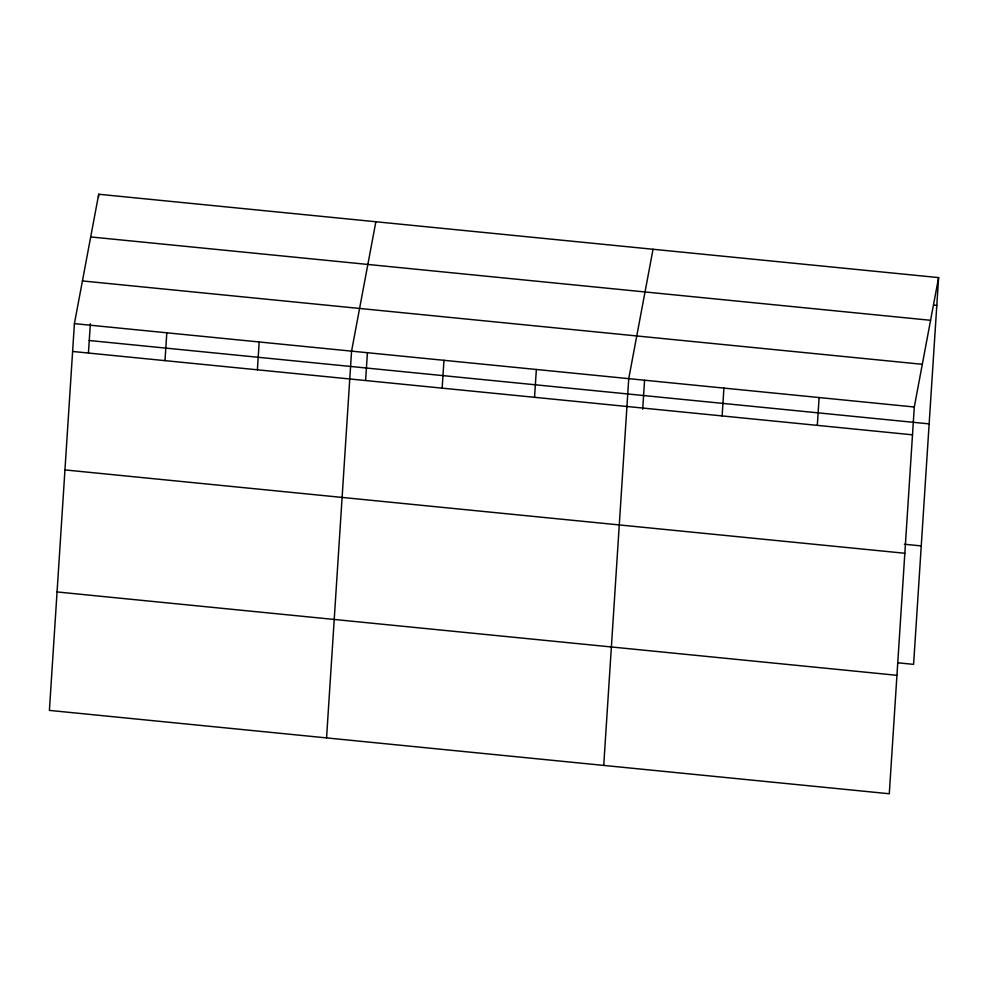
<?xml version="1.0" encoding="UTF-8"?>
<svg xmlns="http://www.w3.org/2000/svg" width="988" height="988" viewBox="0 0 988 988"><rect width="100%" height="100%" fill="white"/><g stroke="black" fill="none" stroke-linecap="round" stroke-linejoin="round"><path stroke-width="1.48" d="M74.409 323.632L49.4 710.397L889.286 793.759L914.295 406.994L938.6 277.603L98.714 194.241L74.409 323.632L914.295 406.994M88.463 352.716L90.34 323.817M98.528 197.168L98.714 194.241M164.996 360.632L166.799 332.808M257.386 369.808L259.189 341.971M326.559 737.913L351.567 351.148L375.872 221.744M365.634 380.232L367.4 352.839M442.155 388.148L443.958 360.311M534.545 397.312L536.348 369.487M603.717 765.416L628.739 378.651L653.043 249.26M642.694 409.267L644.559 380.343M722.117 415.923L723.92 388.099M817.311 425.371L819.114 397.546M938.6 277.603L913.591 664.368L898.24 662.837M933.734 305.119L936.797 305.428M90.698 236.935L930.585 320.297M82.436 280.938L922.31 364.3M89.253 340.514L929.14 423.877M72.606 351.469L912.492 434.819M904.366 544.24L921.248 545.919M64.949 469.918L904.835 553.268M57.057 591.948L896.943 675.31"/></g></svg>
